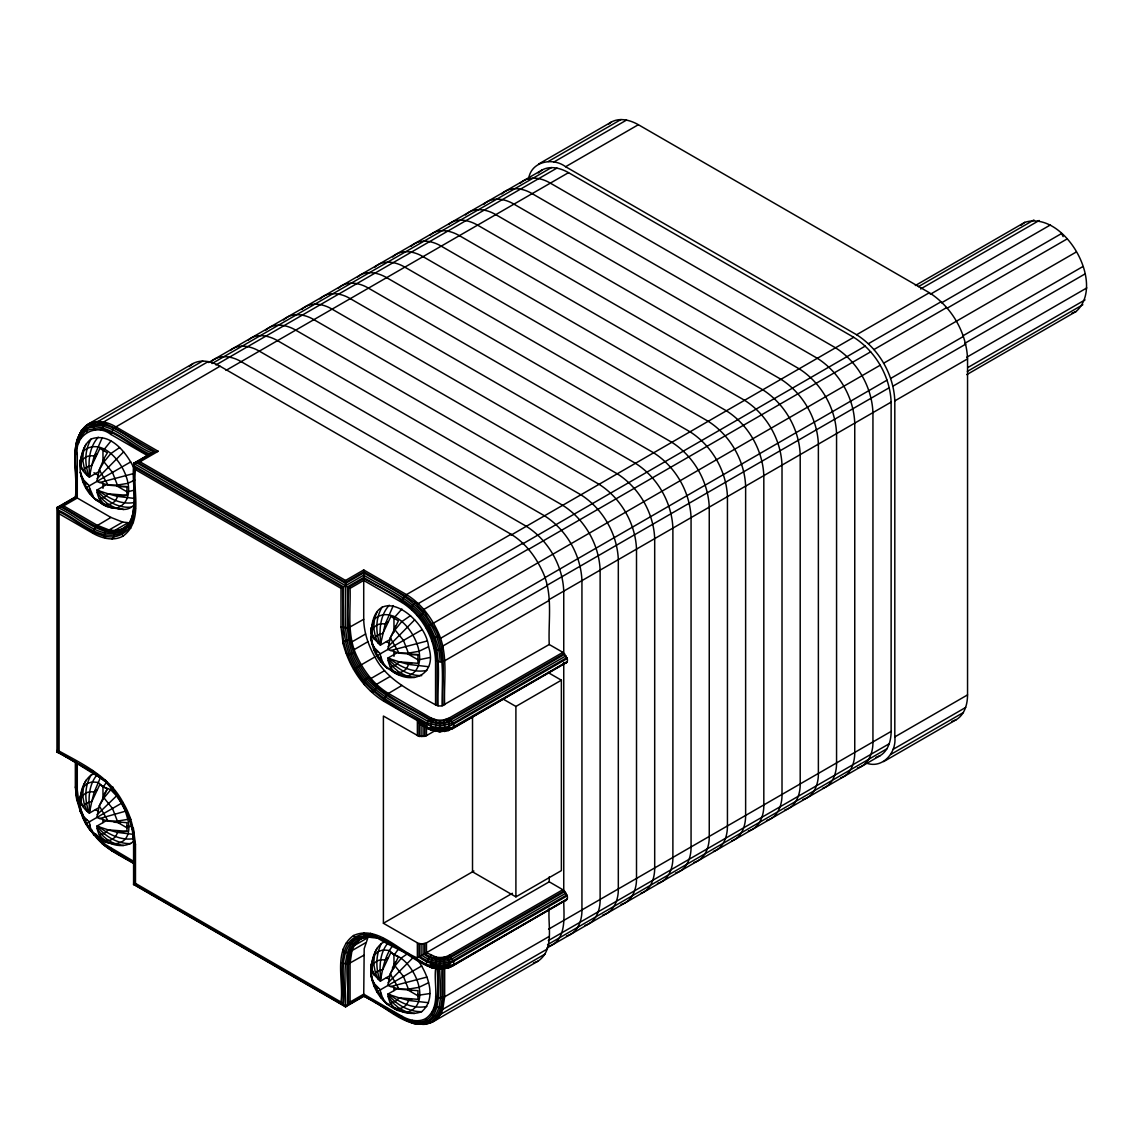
<?xml version="1.0" encoding="UTF-8"?>
<svg xmlns="http://www.w3.org/2000/svg" width="1144" height="1144" viewBox="0 0 1144 1144"><rect width="100%" height="100%" fill="white"/><g stroke="black" fill="none" stroke-linecap="round" stroke-linejoin="round"><path stroke-width="1.5" d="M81.138 803.159L80.352 795.766C79.308 802.816 83.855 809.223 89.361 813.141L98.427 807.907M133.834 861.446L105.648 844.687L93.665 834.033C85.614 823.58 78.607 811.225 80.123 797.668M105.648 841.884C97.44 837.994 89.489 831.774 89.361 821.807C83.855 817.889 79.308 811.482 80.352 804.432M371.357 627.756C369.255 644 376.104 662.161 390.905 670.284A28.071 16.202 0 0 0 398.412 674.602C391.777 671.986 388.502 664.85 387.859 658.115L399.127 661.833L417.96 663.32L417.96 654.654L399.127 653.167L387.859 649.463L390.276 637.851L398.412 620.792L390.905 616.459L382.782 633.519L377.406 635.077L373.931 638.624L371.242 631.388L371.357 627.756A41.985 24.238 0 0 0 373.931 638.624L380.366 645.13L390.948 639.01M390.905 952.48L382.782 969.54L377.406 971.113L373.931 974.645L371.242 967.409L371.357 963.777A41.985 24.238 0 0 0 373.931 974.645L380.366 981.152L390.948 975.045M398.455 988.03L387.859 994.136C388.502 1000.871 391.777 1008.007 398.412 1010.638C380.666 1003.617 369.097 984.684 371.114 965.665M133.562 467.41C126.226 452.28 110.067 432.003 91.12 439.053C84.227 450.564 84.556 464.907 89.361 477.119L91.777 465.508L99.9 448.462L107.407 452.781L104.204 458.201L103.99 461.861L99.285 469.841L96.868 481.452L108.122 485.156L126.955 486.658L126.955 495.309L108.122 493.822L96.868 490.118C97.497 496.839 100.772 503.975 107.407 506.606A28.071 16.202 0 0 1 99.871 502.245C85.085 494.122 78.264 475.99 80.352 459.745C79.308 466.795 83.855 473.201 89.361 477.119L99.943 471.013M395.209 626.211L394.995 629.872L390.276 637.851L399.127 653.167L408.394 653.081L418.818 651.351L428.542 646.732C426.154 618.489 375.847 580.38 371.428 629.414M101.387 838.237L107.407 842.627C100.772 839.996 97.497 832.861 96.868 826.14L108.122 829.843L126.955 831.331L126.955 822.679L108.122 821.178L96.868 817.474L99.285 805.862L107.407 788.802A28.071 16.202 0 0 1 99.871 784.455L91.777 801.529L89.361 813.141C84.556 800.929 84.227 786.586 91.12 775.074L94.466 773.701M416.502 958.314C427.198 972.371 437.895 997.868 421.707 1011.654C408.294 1011.868 396.038 1004.418 387.859 994.136L399.127 997.854L417.96 999.341L417.96 990.675L399.127 989.188L387.859 985.484L390.276 973.873L398.412 956.813A28.071 16.202 0 0 1 390.876 952.466M106.02 780.866C90.161 772.586 73.802 760.445 57.2 752.166L57.901 748.39M57.2 752.166L59.088 751.079L59.088 513.756L57.2 507.421L75.39 496.925C78.393 474.159 67.753 446.103 84.57 426.941C92.921 418.59 106.263 421.063 115.458 426.612L158.201 451.279L152.867 452.28L133.591 463.32L135.478 469.655C132.404 490.576 143.729 521.178 122.951 536.178C113.313 541.441 101.716 538.323 92.735 533.19L95.867 526.383L110.925 517.431L122.723 522.093L128.257 522.636L114.615 530.516L109.08 529.972L97.283 525.311L63.635 505.891L57.2 507.421L57.2 752.166L59.502 753.138M147.59 455.655L110.925 434.477L113.399 428.371L220.048 366.223L511.039 534.234C524.853 542.585 535.077 555.841 541.941 570.255C553.51 593.307 548.09 619.833 549.234 644.501L442.099 705.776A6.435 3.718 0 0 1 438.123 705.776L435.564 704.876C413.27 692.177 387.358 680.995 374.917 656.942C368.439 645.445 363.949 632.575 363.72 619.29L363.72 569.941L345.545 580.437L140.011 461.79L133.591 463.32L350.078 588.316L363.72 580.437L401.916 602.488C421.55 614.914 434.62 637.551 435.564 660.774L435.564 704.876M549.234 908.193C547.49 925.081 555.04 949.477 538.052 961.146L433.476 1021.52C407.75 1033.032 385.471 1004.461 363.72 996.338L345.545 1006.849L133.591 884.469L134.291 880.694M432.847 730.33L427.799 728.814L426.469 725.868L383.726 701.201L386.872 694.394L401.916 685.442M401.916 602.488L403.246 598.012L406.463 594.608L511.039 534.234M426.469 725.868L427.799 721.392L431.016 718.003L436.136 719.805A12.856 7.422 0 0 0 444.087 719.805L449.206 718.003L562.877 652.366L567.209 658.501A6.435 3.718 60 0 1 567.209 661.732L452.423 728.814L447.375 730.33L567.209 661.732M63.635 505.891L77.277 498.012L77.277 453.911C74.431 435.12 96.067 422.622 110.925 434.477M512.412 893.278L426.469 942.885L426.469 952.695L436.136 957.128L435.607 968.739C433.547 984.498 441.47 1007.449 425.711 1018.575C418.132 1022.722 408.994 1020.262 401.916 1016.215L363.72 994.165L350.078 1002.044L345.545 1006.849L340.998 1002.044C344.058 981.123 332.732 950.521 353.51 935.52C376.891 925.024 397.726 950.135 417.374 957.943L549.234 881.809L563.592 890.161L567.209 895.809A6.435 3.718 60 0 1 567.209 899.055L452.423 966.137L448.148 967.895L445.96 967.18M363.72 996.338L364.192 948.691L367.896 937.694L354.254 945.573L351.952 950.635L350.078 963.191L350.078 1002.044M428.542 646.732C438.209 675.661 409.509 687.329 389.16 668.482M208.608 362.534L542.056 170.013C550.493 165.408 560.646 168.139 568.525 172.644L853.696 337.294C875.532 351.122 890.075 376.29 891.133 402.116L891.133 731.416C891.09 740.483 888.387 750.65 880.165 755.655L546.732 948.161M528.585 179.179C530.744 161.433 552.766 156.985 565.608 166.724L856.613 334.734C878.892 348.834 893.721 374.531 894.808 400.886L894.808 736.908C896.81 752.895 881.938 769.74 865.493 762.733M538.595 164.05L611.354 122.036C619.962 117.331 630.33 120.12 638.366 124.71L929.357 292.721C951.636 306.835 966.48 332.532 967.552 358.873L967.552 694.894C967.509 704.146 964.749 714.528 956.37 719.633L883.611 761.632M915.357 285.514L1024.709 222.379C1063.891 209.709 1106.72 283.884 1076.146 311.483L966.809 374.617M444.087 719.805L444.887 730.902L440.111 731.831L430.902 729.843L431.417 722.994L434.277 719.361M434.277 967.18L431.417 967.724L430.473 964.964L432.074 958.801L434.277 956.684M445.96 719.361L448.82 722.994L449.649 728.9L448.82 730.415L444.272 731.516L444.087 730.315M436.136 957.128A12.856 7.422 0 0 0 444.087 957.128L445.96 956.684L448.148 958.801L449.649 963.491L448.82 967.724L440.111 969.14L427.799 966.137C409.967 953.252 387.859 946.202 370.527 933.304M80.008 465.122C80.852 455.784 83.154 444.902 91.12 439.053M371.013 633.118L371.214 631.102M133.905 507.707L134.291 504.204L132.246 516.916L133.376 522.551M77.277 453.911L75.704 452.438L76.648 440.998L81.338 430.401L88.46 423.938L193.036 363.549C201.644 358.844 212.012 361.633 220.048 366.223M80.709 803.746C79.436 793.579 82.854 781.552 91.12 775.074M393.264 605.605L385.185 624.209L380.366 645.13C375.547 632.904 375.232 618.561 382.125 607.064M371.428 965.436C372.501 957.599 375.046 948.791 381.367 943.557A39.582 22.851 60 0 1 386.372 941.512M393.307 944.93C385.056 955.068 382.625 968.568 380.366 981.152C375.518 969.097 375.561 955.269 381.367 943.557M57.901 507.836L57.2 507.421C77.749 515.343 97.912 540.912 122.008 531.474C130.859 525.611 133.591 514.757 133.905 504.733M76.505 446.517L77.549 438.81M431.903 641.012L432.232 638.567C421.55 607.65 390.404 592.978 363.72 578.564L348.462 587.372C348.305 613.699 345.359 642.084 359.988 665.551C374.517 692.721 404.733 703.932 429.615 719.061L440.111 721.306L450.607 719.061L564.292 653.438M59.088 751.079C82.997 764.206 109.767 776.976 122.951 802.402C130.545 814.971 134.492 828.985 134.291 843.6L135.478 844.529L135.478 883.382L133.591 884.469L133.591 841.912L132.489 828.585L133.905 840.754L133.905 884.298L345.545 1006.477L363.72 995.981L404.404 1019.461L413.928 1023.594L422.422 1023.909M444.087 957.128L444.616 968.739L435.607 968.739L444.616 968.739M135.049 864.321C120.549 855.569 103.36 848.29 93.665 834.033M130.816 819.433L112.141 787.086M104.032 451.236L104.433 449.12L110.925 441.012M78.092 440.554L79.136 436.107M83.269 452.309L84.299 447.976M80.795 475.261L82.926 479.279L89.361 485.785L89.618 493.636M83.269 788.345L84.299 783.997M134.191 863.005L111.14 849.706L102.059 842.899L89.618 829.657L89.718 824.238M374.274 620.32L375.303 615.987M371.714 635.735L371.8 643.271L373.931 647.289L380.366 653.796L380.623 661.647L383.326 662.319M374.274 956.341L375.303 952.008M371.543 970.212L371.8 979.293L373.931 983.311L380.366 989.817L380.623 997.668L383.326 998.34M80.938 438.381L80.323 432.847L81.439 431.045M383.726 701.201C363.148 688.502 349.163 666.752 343.086 643.629L342.614 587.372L134.291 467.095M85.972 444.258C82.425 452.595 78.064 461.761 82.926 470.613L86.401 467.081L91.777 465.508L94.194 456.199L102.274 437.594M85.972 780.279C82.425 788.616 78.064 797.783 82.926 806.634L86.401 803.102L91.777 801.529L94.194 792.22L100.214 778.049M376.977 612.269C373.43 620.606 369.069 629.772 373.931 638.624M376.977 948.29C373.43 956.627 369.069 965.793 373.931 974.645M76.09 785.613L75.39 787.301L76.648 799.041L80.438 807.993M448.148 730.587L453.539 727.369A6.435 3.718 60 0 0 453.539 724.123L449.206 718.003M449.921 966.165L451.88 966.351L453.539 964.678A6.435 3.718 60 0 0 453.539 961.432L449.206 955.311L445.96 956.684M93.894 459.774L96.711 453.868L94.194 456.199C88.36 454.368 82.125 457.972 80.795 463.935L80.237 463.377L81.138 467.138M104.204 458.201L99.285 469.841L108.122 485.156L117.389 485.07L127.828 483.354L134.763 480.037M392.392 968.139L395.209 962.233L394.995 965.894L390.276 973.873L399.127 989.188L408.394 989.102L418.818 987.372L428.542 982.753M107.407 788.802L104.204 794.222L103.99 797.883L99.285 805.862L108.122 821.178L117.389 821.092L127.828 819.376C134.091 846.002 110.696 850.307 94.194 834.476M122.951 536.178C118.604 529 128.743 526.04 131.303 520.877C112.255 550.221 79.494 514.328 59.502 506.463M132.489 515.758L133.147 514.743L128.614 524.324L128.886 528.528C107.465 552.009 78.107 519.548 57.901 511.196L57.901 751.765L92.95 772L103.646 779.622L114.4 790.947M83.14 815.114L80.938 809.68L80.423 811.782L80.638 810.953L86.444 823.48M128.385 816.373L128.614 815.543M98.212 437.194C89.189 447.218 88.002 461.447 89.718 474.274M97.226 774.66C88.817 784.369 88.217 798.112 89.718 810.295M389.217 605.205C380.194 615.229 379.007 629.457 380.709 642.284M388.231 942.67C379.822 952.38 379.222 966.122 380.709 978.306M87.43 811.611L84.413 804.947L82.683 795.781L83.455 787.015L87.301 783.44L92.321 781.895L98.169 782.467L103.289 786.857L106.935 781.709M378.421 979.621L375.418 972.943L373.688 963.791L374.46 955.025L378.307 951.451L383.326 949.906L389.16 950.478L394.294 954.854L397.926 949.72M76.09 449.592L75.704 452.438M401.916 609.023L393.579 618.418M364.335 932.689L363.106 934.219C332.075 941.011 345.488 982.682 342.614 1004.346L134.291 884.069L134.291 840.225L134.291 843.6M97.211 478.607L123.623 451.866M97.211 814.628L116.545 795.881L110.696 789.703L103.289 786.857M388.216 646.617L414.628 619.876M388.216 982.639L413.442 957.228M112.956 787.043L103.99 797.883L112.484 808.451L117.389 821.092L120.663 822.736L114.143 822.221M77.549 797.568L76.648 799.041L80.423 811.782M112.141 539.01L113.671 537.308L115.272 531.302L123.223 528.857L129.315 523.208M80.323 432.847C102.517 410.481 131.074 445.702 151.78 452.824L150.851 453.453M96.711 789.889L94.194 792.22C88.36 790.39 82.125 793.993 80.795 799.956L80.237 799.399M387.702 621.878L385.185 624.209C379.365 622.379 373.13 625.982 371.8 631.946L371.242 631.388M387.702 957.9L385.185 960.231C379.365 958.4 373.13 962.004 371.8 967.967L371.242 967.409M117.446 508.537L123.623 509.466A39.582 22.851 60 0 0 131.474 507.149L133.562 505.405M412.312 1020.319L411.082 1021.32L402.145 1017.717L401.916 1016.215M189.146 366.566L193.036 363.549M210.853 361.99C219.047 353.782 232.132 356.213 241.141 361.647L526.326 526.297C548.162 540.125 562.691 565.308 563.749 591.133L563.749 653.424M230.316 350.493C238.495 343.272 250.765 346.132 259.33 351.151L544.515 515.801C566.351 529.629 580.88 554.811 581.938 580.623L581.938 909.938C582.139 920.448 577.706 932.989 566.509 935.992M248.505 339.997C256.685 332.775 268.954 335.635 277.52 340.655L562.705 505.305C584.541 519.119 599.07 544.301 600.128 570.127L600.128 899.427C600.328 909.952 595.895 922.493 584.698 925.482M265.422 330.487C273.616 322.293 286.686 324.71 295.71 330.144L580.88 494.794C602.716 508.622 617.259 533.805 618.318 559.63L618.318 888.931C618.518 899.456 614.085 911.982 602.888 914.986M283.612 319.977C291.806 311.783 304.876 314.214 313.885 319.648L599.07 484.298C620.906 498.126 635.449 523.308 636.507 549.134L636.507 878.435C636.707 888.959 632.274 901.486 621.078 904.489M301.801 309.481C309.995 301.287 323.066 303.718 332.075 309.152L617.259 473.802C639.096 487.63 653.639 512.798 654.697 538.624L654.697 867.924C654.754 877.848 651.093 889.903 640.754 893.378M319.991 298.984C328.185 290.79 341.255 293.207 350.264 298.641L635.449 463.291C657.285 477.119 671.828 502.302 672.886 528.128L672.886 857.428C673.072 867.953 668.639 880.494 657.457 883.483M338.166 288.474C346.375 280.28 359.445 282.711 368.454 288.145L653.639 452.795C675.475 466.623 690.004 491.806 691.062 517.631L691.062 846.932C691.262 857.457 686.829 869.983 675.632 872.986M357.629 276.991C365.808 269.769 378.078 272.63 386.643 277.649L671.828 442.299C693.664 456.127 708.193 481.295 709.251 507.121L709.251 836.421C709.452 846.946 705.019 859.487 693.822 862.49M374.546 267.481C382.739 259.288 395.81 261.704 404.833 267.153L690.018 431.788C711.854 445.617 726.383 470.799 727.441 496.625L727.441 825.925C727.498 835.849 723.852 847.904 713.498 851.379M392.735 256.985C400.929 248.777 413.999 251.208 423.023 256.642L708.193 421.292C730.029 435.12 744.572 460.303 745.631 486.128L745.631 815.429C745.688 825.353 742.041 837.394 731.688 840.869M410.925 246.475C419.119 238.281 432.189 240.712 441.212 246.146L726.383 410.796C748.219 424.624 762.762 449.806 763.82 475.618L763.82 804.918C764.02 815.443 759.587 827.984 748.39 830.987M430.387 234.992C438.567 227.77 450.822 230.63 459.387 235.65L744.572 400.286C766.409 414.114 780.952 439.296 782.01 465.122L782.01 794.422C782.21 804.947 777.777 817.488 766.58 820.477M448.577 224.496C456.756 217.274 469.011 220.134 477.577 225.139L762.762 389.789C784.598 403.618 799.141 428.8 800.199 454.626L800.199 783.926C800.385 794.451 795.952 806.978 784.77 809.981M465.494 214.972C473.688 206.778 486.758 209.209 495.767 214.643L780.952 379.293C802.788 393.121 817.331 418.304 818.375 444.129L818.375 773.43C818.575 783.955 814.142 796.481 802.945 799.484M483.669 204.476C491.863 196.282 504.947 198.713 513.956 204.147L799.141 368.797C820.977 382.611 835.506 407.793 836.564 433.619L836.564 762.919C836.636 772.844 832.975 784.898 822.622 788.373M501.858 193.98C510.052 185.786 523.123 188.202 532.146 193.636L817.331 358.286C839.167 372.115 853.696 397.297 854.754 423.123L854.754 752.423C854.811 762.347 851.165 774.402 840.811 777.877M520.048 183.469C528.242 175.275 541.312 177.706 550.336 183.14L835.506 347.79C857.342 361.618 871.885 386.801 872.943 412.627L872.943 741.927C873.144 752.452 868.711 764.979 857.514 767.981M538.238 172.973L542.056 170.013M608.751 124.052L611.354 122.036M132.675 834.276L117.389 832.403L108.122 829.843L104.075 833.719L99.285 834.948C106.492 844.844 123.495 849.506 133.562 841.426M1020.991 225.254L1024.709 222.379M361.275 938.466L354.254 945.573L353.896 944.601L359.988 938.952L365.823 936.593M100.515 430.387L102.059 429.2L104.447 423.28L103.661 421.95L208.237 361.575M119.562 447.59L110.696 453.682L103.99 461.861L112.484 472.429L117.389 485.07L120.663 486.715L126.955 486.658M410.567 615.601L401.701 621.692L394.995 629.872L403.489 640.44L408.394 653.081L411.668 654.726L417.96 654.654M408.036 953.367L401.701 957.714L394.995 965.894L403.489 976.461L408.394 989.102L411.668 990.747M431.016 955.311L426.698 961.432A6.435 3.718 -60 0 0 426.698 964.678L427.799 966.137L430.316 966.165M202.702 361.018L98.127 421.407L87.387 424.796C66.309 442.242 79.451 473.931 75.704 497.111L57.515 507.607L57.515 751.98L95.209 773.744L105.048 781.066M548.262 161.518L621.02 119.519M553.81 162.062L626.554 120.063M212.026 363.549L551.522 167.539M215.93 364.965L556.956 168.082M565.608 166.724L638.366 124.71M225.983 370.399L568.525 172.644M85.7 487.902L130.716 461.904M140.011 461.79L158.201 451.279M105.934 484.87L96.868 490.118C105.191 500.471 117.746 508.436 131.474 507.149M122.723 522.093L109.08 529.972L106.02 530.387L95.867 526.383L60.818 506.148L76.09 497.325C79.851 476.176 67.253 446.689 86.444 430.602C110.01 422.022 129.372 447.476 149.564 454.912L150.107 454.154C131.403 447.404 90.276 404.633 76.834 442.213L77.434 443.414L78.922 442.857M127.313 526.24L119.734 529.858L114.615 530.516L115.272 531.302L106.02 530.387L103.646 536.322L105.934 538.395M135.478 469.655L340.998 588.316L363.72 575.189C387.072 589.546 415.715 599.856 429.315 625.525C435.449 636.722 439.711 649.005 440.111 661.861L444.658 660.774L549.234 600.385M918.403 286.658L1033.904 219.977M920.605 288.96L1039.181 220.492M363.72 619.29L348.462 627.856L340.998 627.169L340.998 588.316M856.613 334.734L929.357 292.721M511.168 535.049L853.696 337.294M930.301 294.28L1050.421 224.939M365.594 634.005L351.952 641.87L350.064 639.968L343.743 640.997C351.766 684.512 390.261 706.077 426.698 724.123C434.677 728.871 445.545 728.871 453.539 724.123L567.209 658.501M522.851 543.214L418.275 603.589L415.129 602.659L405.062 595.681L363.72 571.814L345.545 582.325L137.208 462.047M868.41 343.7L941.169 301.701M522.736 543.843L865.264 346.089M941.541 302.831L1061.661 233.476L1063.119 236.651M367.896 641.712L354.254 649.592L353.896 652.866L347.89 654.969L345.645 652.266M528.385 549.048L423.809 609.437C426.769 619.047 435.435 626.397 438.238 636.45C446.746 658.486 441.613 682.611 443.028 705.562M873.944 349.549L946.703 307.55M528.156 549.578L870.698 351.809M946.817 308.394L1066.937 239.039M92.321 830.329L89.618 829.657L85.7 823.923L121.55 803.217L116.545 795.881M122.951 802.402L122.008 802.945M353.51 669.297L374.917 656.942M376.705 655.898L421.707 629.915M425.711 627.613L880.165 365.236M883.611 363.234L1076.146 252.08M107.45 820.019L96.868 826.14C105.034 836.407 117.303 843.857 130.716 843.643M396.939 652.881L387.859 658.115C396.038 668.396 408.294 675.847 421.707 675.632M962.719 335.936L1082.839 266.581M544.515 577.906L887.058 380.137M384.584 670.627L370.942 678.506L367.925 677.177L363.106 681.323L364.335 684.612M545.073 577.963L440.497 638.338L438.238 636.45L432.232 638.567L435.707 650.264L437.194 661.447L437.194 705.562M890.647 378.449L963.391 336.45M964.892 343.286L1085.027 273.931M546.76 585.471L889.303 387.702M390.118 676.476L376.476 684.355L377.177 686.943L373.13 691.905L370.527 691.162M547.375 585.685L442.785 646.06L442.027 649.249L435.707 650.264L433.919 647.819M892.935 386.171L965.679 344.172M966.68 357.285L1086.8 287.93M548.591 599.885L891.133 402.116M894.808 400.886L967.552 358.873M967.981 367.467L1085.027 299.885M967.338 371.4L1082.839 304.719M564.95 654.139L451.265 719.762C444.687 723.78 435.535 723.78 428.957 719.762C404.275 704.061 373.044 693.893 358.572 666.38C343.372 642.542 348.005 613.513 347.519 586.843L363.72 577.477C386.314 591.763 414.729 601.172 427.928 626.326C443.028 650.149 437.108 679.25 438.123 705.776M426.469 942.885L421.921 943.972L418.146 943.271L383.397 923.265L383.397 716.044L419.004 736.35L425.711 736.05L435.678 730.358M566.094 655.769L452.423 721.392L440.111 724.338L427.799 721.392C402.674 705.891 371.771 694.866 357.114 667.209C340.769 641.169 346.246 609.466 345.545 580.437M566.938 657.571L453.253 723.208L440.111 726.011L426.969 723.208C401.301 707.85 370.613 695.881 355.727 668.01C340.555 643.643 343.272 614.199 343.558 586.843L133.905 465.794M451.265 729.114L566.938 662.347M502.43 698.669L515.901 706.449L561.375 680.194L561.375 870.613L515.901 896.867L472.515 871.814L472.515 716.988M383.397 923.265L473.902 871.027M365.594 942.77L351.952 950.635L350.064 953.066L348.462 963.877L348.462 1004.346L363.72 995.537L405.762 1019.19M363.72 955.311L348.462 963.877L340.998 963.191M376.705 991.934L421.707 965.936M449.206 955.311L562.877 889.689M564.292 890.747L450.607 956.384C442.27 960.102 432.232 958.958 424.839 953.624L424.839 943.571M564.95 891.448L451.265 957.07C442.742 962.433 431.545 960.045 423.909 954.167L423.909 943.8M566.094 893.078L452.423 958.701C442.685 963.891 430.559 961.761 421.921 955.311L421.921 943.972M566.938 894.894L453.253 960.517C442.413 965.422 429.415 963.491 419.934 956.456L419.934 943.8M567.209 895.809L453.539 961.432C442.571 968.224 428.628 964.406 419.004 956.999L419.004 943.571M452.152 965.479L567.209 899.055M452.809 965.55L566.938 899.656M548.591 929.185L891.133 731.416M549.234 936.407L444.658 996.796L440.111 997.883L435.564 996.796M894.808 736.908L967.552 694.894M548.276 940.611L889.303 743.714M547.547 944.701L887.058 748.691M547.375 948.962L442.785 1009.337C440.254 1017.617 432.661 1024.137 423.809 1024.052L424.31 1024.438M892.935 749.449L965.679 707.45M545.073 954.039L440.497 1014.413L432.189 1022.007L422.98 1024.481L417.202 1020.805M890.647 754.525L963.391 712.526M453.253 727.97L443.872 731.173M453.253 965.293C445.273 969.669 434.949 969.669 426.969 965.293M126.612 492.02L133.776 490.276M417.617 660.031L429.915 657.5M448.148 967.895L451.265 966.437M433.919 1007.85L435.707 1007.106L442.027 1008.007L442.785 1009.337L444.658 996.796L444.658 968.568M1071.799 313.256L1076.146 311.483M566.094 663.191L563.592 663.22M951.808 721.492L956.37 719.633M875.703 757.485L880.165 755.655M566.094 900.5L564.292 900.743M548.319 946.488C567.195 940.525 563.792 916.001 563.749 900.857M533.49 963.005L538.052 961.146M421.707 1011.654C411.969 1015.572 399.842 1012.526 391.677 1006.334M447.375 967.652L450.607 966.365M453.539 727.369L440.111 730.372L426.698 727.369M453.539 964.678L440.111 967.681L426.698 964.678M93.565 834.562L95.267 834.476M127.828 819.376L125.411 811.225L99.499 818.589M421.678 1024.094C450.164 1017.402 437.18 978.62 440.111 958.629M126.955 495.309L117.389 496.382L108.122 493.822L104.075 497.697L99.285 498.927L103.99 504.118L110.696 507.707L115.758 508.336M411.668 999.413L408.394 1000.414L399.127 997.854L395.08 1001.729L390.276 1002.959C395.524 1011.611 405.634 1012.411 414.628 1013.498M383.726 938.509L384.598 941.097L387.573 941.483M449.764 727.641L440.111 729.128L430.473 727.641M449.764 964.964L440.111 966.451L430.473 964.964M345.645 943.471L347.89 942.999L353.896 944.601L350.064 953.066L343.743 952.18L343.086 949.148M134.12 473.416L99.499 482.568M426.855 641.069L390.504 650.578M426.855 977.09L390.504 986.6M100.515 840.311L102.703 844.201L104.447 844.158M130.816 528.228L128.886 528.528L133.033 519.347L134.291 507.578L134.291 463.72L155.398 451.537L114.057 427.67L104.447 423.28L95.267 422.365L93.565 426.698L93.665 428.371L95.638 429.901M132.075 826.569L126.612 826.368M429.915 993.521L419.648 995.094L417.617 994.379M110.925 848.204L111.783 850.793L114.057 851.393M405.062 1019.404L402.145 1017.717M444.887 730.902L435.349 730.902L436.136 719.805M134.12 502.531C121.507 504.962 109.309 498.612 99.499 491.234M426.855 670.413C413.67 673.215 400.757 667.124 390.504 659.244M134.12 838.552C121.507 840.983 109.309 834.634 99.499 827.255M426.855 1006.434C413.67 1009.237 400.757 1003.145 390.504 995.266M126.955 831.331L117.389 832.403C116.059 838.38 109.824 841.97 103.99 840.139L104.204 840.897M440.111 661.861L435.564 660.774M438.867 731.359L430.902 729.843L426.969 727.97M435.349 730.902L440.111 731.76L440.111 721.306M114.143 494.866L120.663 495.381M405.148 662.862L411.668 663.391L408.394 664.392L399.127 661.833L395.08 665.708L390.276 666.938C395.524 675.589 405.634 676.39 414.628 677.477M134.306 498.398L117.389 496.382C116.059 502.359 109.824 505.948 103.99 504.118L107.407 506.606M428.542 666.709L408.394 664.392C407.064 670.37 400.829 673.959 394.995 672.129L395.209 672.886L392.392 670.227M428.542 1002.73L408.394 1000.414C407.064 1006.391 400.829 1009.98 394.995 1008.15L395.209 1008.908L392.392 1006.248M417.374 735.678L417.374 720.62L420.921 724.753L424.839 726.297L424.839 736.35M375.632 937.265C334.963 928.099 347.047 985.47 345.545 1006.849M386.214 941.755C379.751 935.549 369.097 939.982 363.106 934.219L373.13 935.206L383.955 940.01L428.085 965.493M422.779 1024.295L412.798 1023.222L402.416 1018.317M95.209 773.744L93.222 772.6L92.735 770.498M123.623 509.466C114.657 508.108 104.705 507.764 98.169 500.471M123.623 845.487C112.627 844.801 102.803 837.894 97.211 828.571M137.208 885.756L133.591 884.469M103.289 504.647L106.935 505.591M394.294 672.658L397.926 673.587M435.607 731.416L436.136 730.315M87.43 484.255L82.683 481.624M378.421 652.266L373.688 649.635M406.306 675.804L410.567 677.076M87.43 820.277L82.683 817.645L76.891 798.312L76.376 793.107M115.301 843.814L119.562 845.087M378.421 988.287L373.688 985.656M406.306 1011.825L410.567 1013.098M374.832 937.108L375.961 937.479M394.294 954.854C413.527 960.274 433.233 1003.317 407.536 1012.326L399.571 1008.608L392.492 1002.53L388.216 996.581M429.615 966.365L432.847 967.652M105.934 780.551L103.646 779.622L113.571 790.719M417.202 615.543L419.49 616.487L424.31 612.34L415.129 602.659L411.082 607.621L412.312 610.395M406.506 1019.99L413.699 1022.936M377.177 937.422L386.872 941.698M432.074 730.587L419.934 723.909L419.934 736.579M432.074 967.895L428.957 966.437C405.419 958 383.097 927.984 355.727 937.951C335.578 953.839 346.417 983.711 343.558 1005.333M96.84 499.799L94.194 498.455L86.401 487.487L80.237 472.043L81.138 475.804M387.845 667.81L385.185 666.466L377.406 655.498L373.931 647.289A41.985 24.238 0 0 1 371.357 636.422M389.16 1004.504L385.185 1002.487L379.994 995.309L373.931 983.311A41.985 24.238 0 0 1 371.357 972.443M89.718 488.216L93.894 497.897L99.9 502.273M88.989 827.298L93.894 833.919L99.9 838.295M549.234 644.501L562.877 652.366M547.904 672.429L561.375 680.194M363.72 569.941L406.463 594.608C420.277 602.959 430.502 616.216 437.365 630.63C448.934 653.682 443.514 680.222 444.658 704.876M135.893 462.362L345.545 583.397L363.72 572.901C387.816 587.372 416.759 598.484 430.773 624.681C445.931 649.048 441.884 678.578 442.099 705.776M93.951 472.715L98.455 475.318M116.488 485.728L127.013 491.806M386.457 641.598L389.461 643.328M407.493 653.739L418.018 659.816M75.39 496.925L110.925 517.431M431.016 718.003L388.274 693.321C374.46 684.984 364.25 671.728 357.386 657.299C346.546 635.907 350.793 611.282 350.078 588.316M57.515 509.895C77.678 518.232 98.112 542.556 121.95 533.047C142.614 516.573 130.53 485.714 133.905 463.506L154.082 451.851C132.532 443.843 111.783 416.773 86.615 425.997L86.129 428.986L87.13 432.132M59.088 513.756L92.735 533.19M95.453 809.609L98.455 811.339M116.488 821.749L127.013 827.827M386.457 977.619L389.461 979.35M407.493 989.76L418.018 995.838M134.635 863.706L111.411 850.307L102.231 843.7M135.478 883.382L340.998 1002.044M135.478 508.508L133.591 505.891M78.922 802.888L77.277 789.932L75.39 787.301L75.39 760.974M95.867 773.687L100.229 776.762M103.46 844.344L113.399 851.451M93.222 772.6L104.29 780.909M384.899 665.894L387.702 668.554L382.782 662.605L380.709 656.227M101.387 502.216L104.204 504.876M384.899 1001.915L387.702 1004.575L382.782 998.626L380.709 992.248M93.894 497.897L96.711 500.557M93.894 833.919L96.711 836.579M95.824 834.033L98.169 836.493M93.837 832.846L95.638 835.149M425.711 1018.575L427.928 1021.006L430.773 1022.078C447.561 1009.551 440.569 985.413 442.099 967.71M353.51 935.52C356.47 941.226 363.477 938.38 367.925 936.507C336.493 941.598 350.593 984.469 347.519 1005.333M388.216 660.56L392.492 666.509L399.571 672.586L407.536 676.304C439.596 664.535 400.672 597.111 374.46 619.004L373.688 627.77L375.418 636.922L378.421 643.6M97.211 492.549L101.487 498.498L108.566 504.576L116.545 508.293C148.606 496.525 109.667 429.1 83.455 450.993L82.683 459.759L84.413 468.926L87.43 475.589M113.671 790.204L122.279 802.802M91.477 830.501L94.394 834.777M93.822 834.805L86.129 823.666L80.323 811.439M373.931 647.289L371.242 640.039M373.931 983.311L371.242 976.061M122.437 802.702L128.886 816.559L133.033 830.53L128.3 816.029M121.55 803.217L125.411 811.225M82.683 817.645L85.7 823.923M132.246 829.314L133.905 843.056M80.237 808.064L81.138 811.825M343.086 643.629L340.998 627.169M133.376 828.07L135.478 844.529M431.903 1012.311L432.232 1014.799L433.633 1015.715L438.238 1016.401L442.027 1008.007L443.028 997.468L443.028 969.254M77.434 800.257L76.09 788.988L76.09 762.376M80.209 463.091L80.709 467.724M76.834 799.713L75.704 788.459L75.704 761.647M75.704 786.157L76.047 789.632M563.749 662.333L563.749 891.948M549.234 876.905L549.234 881.809M515.901 706.449L515.901 896.867M438.123 967.71C438.309 986.357 444.43 1029.886 411.826 1022.45L411.082 1021.32C441.713 1028.499 437.966 987.243 437.194 969.254M426.469 727.512L426.469 735.678M423.909 726.211L423.909 736.579M421.921 736.765L421.921 725.425L429.615 729.057L419.004 722.922L419.004 736.35M417.374 942.885L417.374 957.943M393.965 616.43L393.965 632.06M393.965 651.136L393.965 656.356M393.965 954.196L393.965 968.081M393.965 987.158L393.965 990.632M102.974 450.164L102.974 462.319M102.974 483.14L102.974 488.345M102.974 786.185L102.974 798.34M102.974 819.161L102.974 822.636M77.277 763.463L77.277 789.932"/></g></svg>
